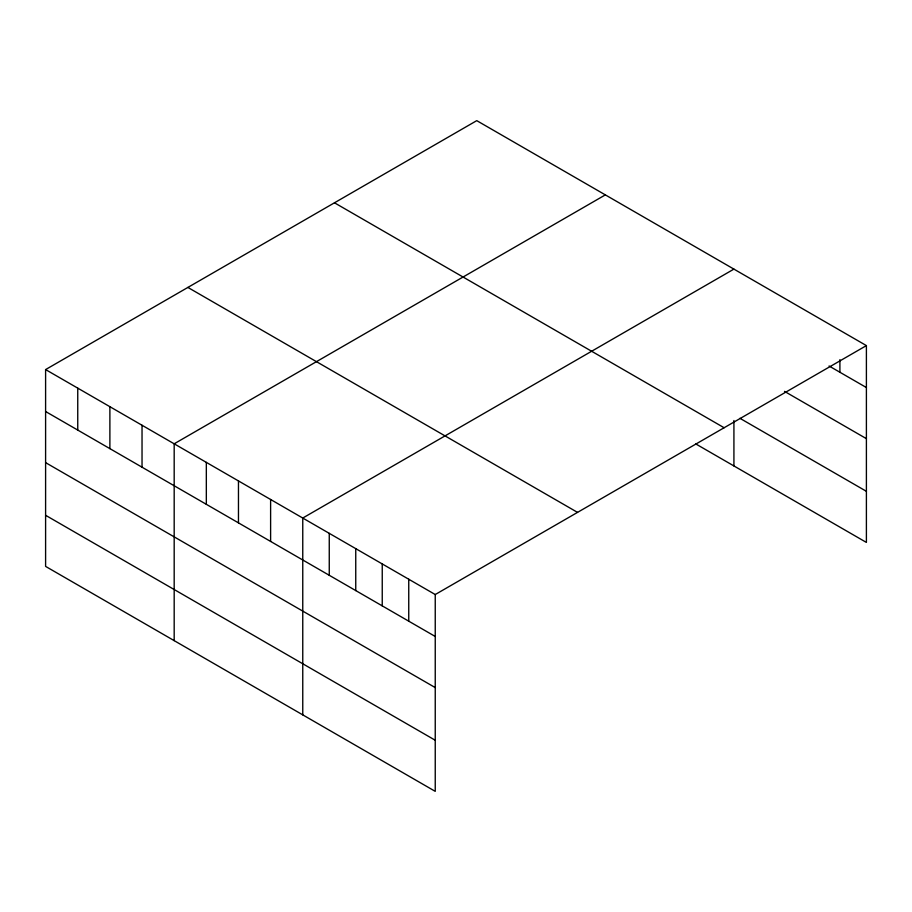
<?xml version="1.0" encoding="UTF-8"?>
<svg xmlns="http://www.w3.org/2000/svg" width="912" height="912" viewBox="0 0 912 912"><rect width="100%" height="100%" fill="white"/><g stroke="black" fill="none" stroke-linecap="round" stroke-linejoin="round"><path stroke-width="1.37" d="M866.4 345.602L435.241 594.533L435.241 791.354L45.6 566.398L45.6 369.577L476.759 120.646L866.4 345.602L866.4 542.423L695.822 443.95M605.34 194.883L174.181 443.802L174.181 640.634M733.921 269.108L302.761 518.039L302.761 714.871M829.065 365.997L866.4 387.543M784.502 391.373L866.4 438.661M739.94 418.312L866.4 491.317M334.476 202.795L724.117 427.739M187.883 287.428L577.524 512.384M45.6 369.577L435.241 594.533M45.6 411.517L435.241 636.473M45.6 462.635L435.241 687.591M45.6 515.291L435.241 740.248M839.906 359.67L839.906 372.256M733.921 420.512L733.921 465.941M408.747 579.234L408.747 621.186M382.242 563.935L382.242 605.887M355.748 548.636L355.748 590.588M329.255 533.338L329.255 575.29M270.613 499.48L270.613 541.432M238.465 480.92L238.465 522.872M206.329 462.361L206.329 504.313M142.033 425.254L142.033 467.195M109.885 406.695L109.885 448.636M77.748 388.136L77.748 430.076"/></g></svg>
